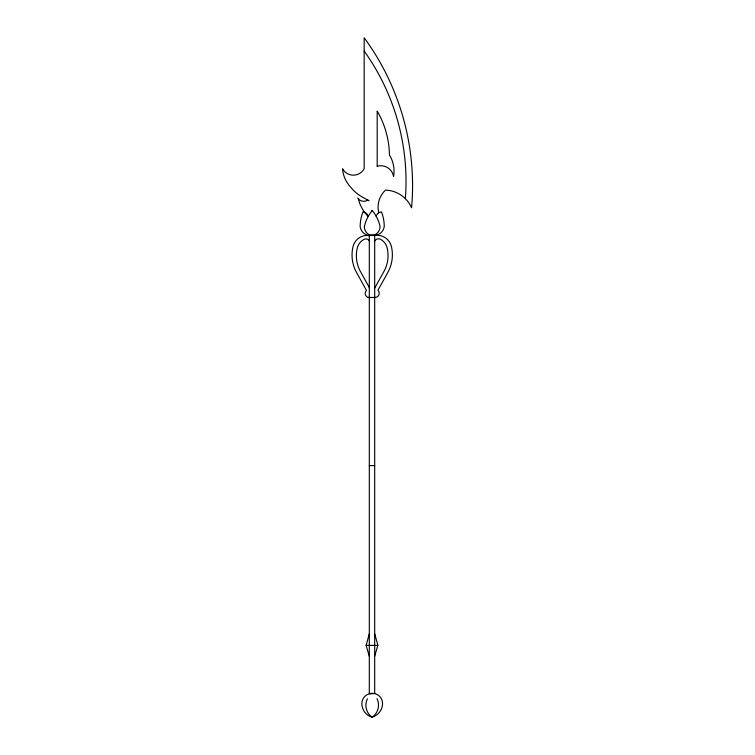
<?xml version="1.0" encoding="UTF-8"?>
<svg xmlns="http://www.w3.org/2000/svg" width="755" height="755" viewBox="0 0 755 755"><rect width="100%" height="100%" fill="white"/><g stroke="black" fill="none" stroke-linecap="round" stroke-linejoin="round"><path stroke-width="1.13" d="M369.308 656.331L366.109 645.402L369.308 633.794M374.678 656.189L377.877 645.261L374.678 633.653M374.81 287.91L383.37 272.48A32.975 32.975 0 0 0 387.136 247.838A13.184 13.184 0 0 0 380.388 239.231A4.077 4.077 0 0 0 375.103 240.609L374.688 241.166M369.308 297.612L367.704 297.291A4.152 4.152 0 0 1 366.458 290.439L357.172 273.612A36.221 36.221 0 0 1 353.038 246.555A14.487 14.487 0 0 1 369.025 235.579L368.884 234.541A9.051 9.051 0 0 1 364.354 226.698A37.382 37.382 0 0 1 371.186 211.872L372.177 210.437M369.724 235.607L375.528 234.399A9.051 9.051 0 0 0 380.058 226.557A37.382 37.382 0 0 0 373.225 211.73L372.073 210.305M369.478 693.741L375.046 693.619A10.155 10.155 0 0 1 382.568 703.424A14.222 14.222 0 0 1 372.224 717.108A14.534 14.534 0 0 0 375.905 713.466L376.811 711.993A14.534 14.534 0 0 0 377.019 698.649M371.998 693.411L369.365 693.76A10.155 10.155 0 0 0 361.843 703.566A14.222 14.222 0 0 0 372.187 717.25A14.534 14.534 0 0 1 368.506 713.617L367.6 712.135A14.534 14.534 0 0 1 367.392 698.79M368.289 297.47L375.103 297.47A4.152 4.152 0 0 0 377.953 290.298L387.239 273.47A36.221 36.221 0 0 0 391.373 246.413A14.487 14.487 0 0 0 375.386 235.437L375.197 234.56M369.308 465.58L374.688 465.58M366.109 645.402L377.877 645.402M369.214 234.701L374.688 235.749L374.688 693.411L369.308 693.411L369.308 235.673M369.12 200.783L363.919 197.914A39.6 39.6 0 0 1 351.66 188.373L350.386 186.853A29.69 29.69 0 0 1 342.543 168.78A12.344 12.344 0 0 0 364.165 168.78L364.165 37.75A250.16 250.16 0 0 1 411.579 207.776A29.426 29.426 0 0 0 385.465 190.109A23.669 23.669 0 0 0 378.123 208.795L378.746 212.891M357.71 197.97L358.276 198.754A37.873 37.873 0 0 0 363.834 211.192L364.835 212.58A37.873 37.873 0 0 0 368.195 216.459A5.71 5.71 0 0 0 364.74 212.438A5.672 5.672 0 0 0 362.947 212.051A39.817 39.817 0 0 0 360.154 226.698A10.315 10.315 0 0 0 369.025 235.579M369.601 288.051L361.041 272.621A32.975 32.975 0 0 1 357.285 247.989A13.184 13.184 0 0 1 364.023 239.373A4.077 4.077 0 0 1 369.308 240.751M364.165 51.038A224.254 224.254 0 0 1 405.359 198.669M376.216 216.317A5.71 5.71 0 0 1 378.595 212.872L379.114 212.551A5.71 5.71 0 0 1 381.464 211.9A39.817 39.817 0 0 1 384.257 226.557A10.315 10.315 0 0 1 375.386 235.437M367.836 200.028A7.088 7.088 0 0 1 358.276 198.754M377.189 166.242L377.189 111.089A90.213 90.213 0 0 1 389.457 155.039A30.521 30.521 0 0 1 393.572 176.5A12.92 12.92 0 0 0 377.189 166.242"/></g></svg>
